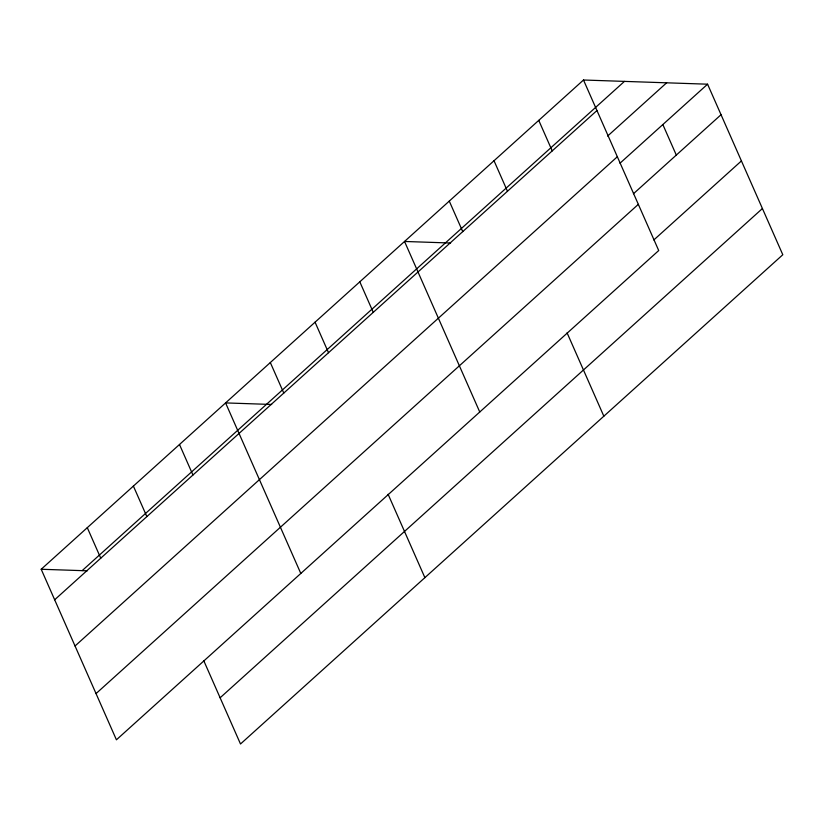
<?xml version="1.0" encoding="UTF-8"?>
<svg xmlns="http://www.w3.org/2000/svg" width="824" height="824" viewBox="0 0 824 824"><rect width="100%" height="100%" fill="white"/><g stroke="black" fill="none" stroke-linecap="round" stroke-linejoin="round"><path stroke-width="1.24" d="M583.495 80.01L658.716 250.548L116.421 739.808L41.2 569.26L583.495 80.01L707.579 84.192L782.8 254.74L240.505 743.99L203.734 660.632M82.153 570.641L624.448 81.391M54.662 599.779L596.957 110.529M607.618 136.063L666.637 82.812M75.046 645.985L617.341 156.735M620.009 163.203L707.579 84.192M633.471 193.733L721.041 114.721M96.037 693.592L638.332 204.342M653.844 239.939L741.425 160.927M220.121 697.784L762.416 208.534M450.604 243.018L404.543 241.463L479.753 412M271.642 404.471L225.58 402.915L300.801 573.452M41.2 569.26L87.262 570.816M662.846 124.558L676.308 155.087M538.752 120.366L552.214 150.895M494.019 160.732L507.481 191.261M567.077 332.834L603.837 416.192M449.276 201.097L462.738 231.616M359.8 281.818L373.262 312.348M315.056 322.184L328.519 352.713M388.114 494.287L424.885 577.645M270.323 362.55L283.786 393.069M179.488 444.497L192.95 475.026M133.395 486.088L146.857 516.607M87.293 527.669L100.755 558.198"/></g></svg>
